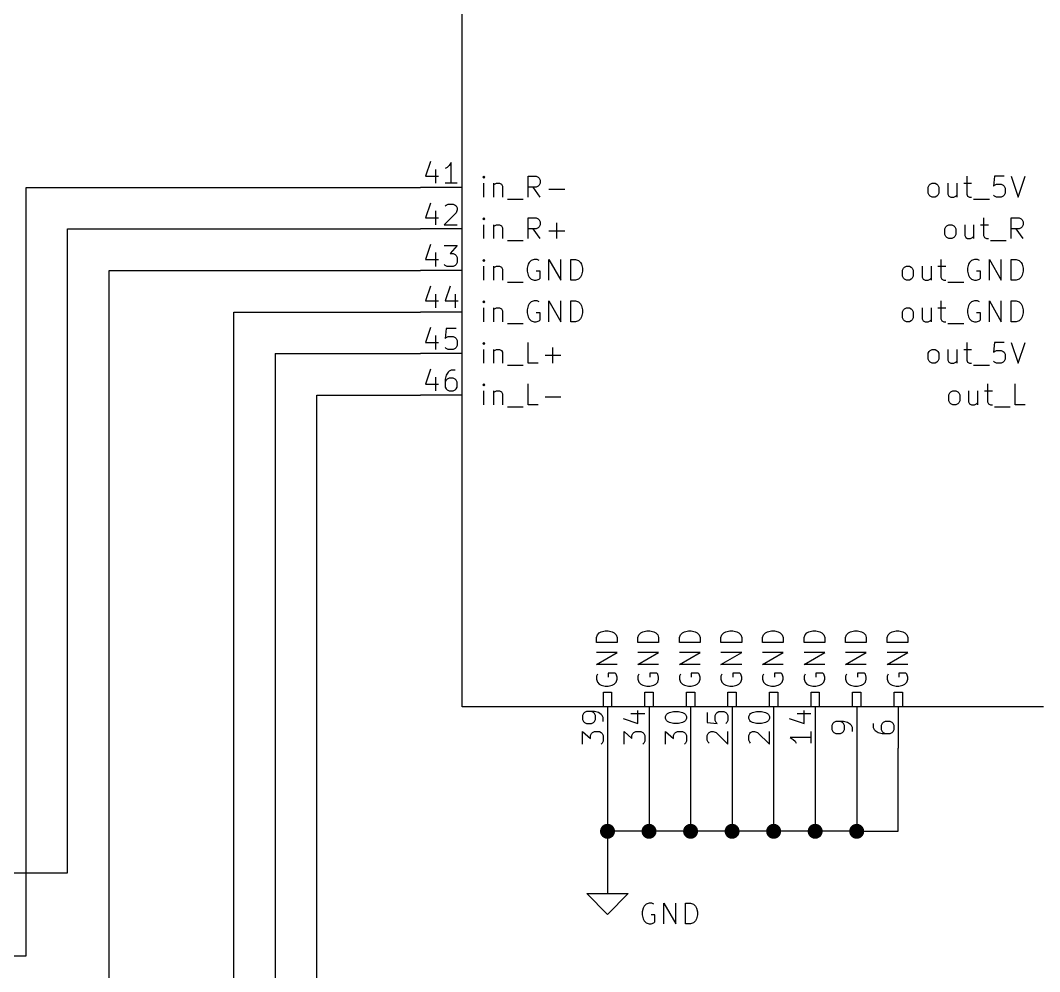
# Model space of a CAD drawing. Extents: x 0.4 to 11.3, y -7.9 to -0.4.
# Drawn here: x 5.486 to 7.94, y -6.388 to -4.098 of the extents above; entities that cross this region are included whole.
import ezdxf

# ---------------------------------------------------------------- set-up
doc = ezdxf.new("R2010")
doc.units = 0
doc.header["$MEASUREMENT"] = 0
for name, color, linetype in [('CYAN2', 4, 'CONTINUOUS'), ('GREEN3', 91, 'CONTINUOUS'), ('LYELLOW', 51, 'CONTINUOUS'), ('RED2', 1, 'CONTINUOUS'), ('RED3', 11, 'CONTINUOUS')]:
    doc.layers.add(name, color=color, linetype=linetype)

msp = doc.modelspace()

# ---------------------------------------------------------------- linework, layer by layer
at = {"layer": 'CYAN2', "linetype": 'CONTINUOUS'}
for p, q in [((6.6019, -4.4731), (6.5995, -4.4755)), ((6.5995, -4.4755), (6.6019, -4.4779)), ((6.6043, -4.4755), (6.6019, -4.4731)), ((6.6019, -4.4731), (6.6019, -4.4779)), ((6.6019, -4.4779), (6.6043, -4.4755)), ((6.6019, -4.5231), (6.6019, -4.4898)), ((6.6257, -4.4898), (6.6257, -4.5231)), ((6.6281, -4.4922), (6.6329, -4.4898)), ((6.6329, -4.4898), (6.64, -4.4898)), ((6.64, -4.4898), (6.6448, -4.4922)), ((6.709, -4.5231), (6.709, -4.4731)), ((6.709, -4.4731), (6.7281, -4.4731)), ((6.7281, -4.4731), (6.7329, -4.4755)), ((6.7329, -4.4755), (6.7352, -4.4779)), ((6.7352, -4.4779), (6.7376, -4.4827)), ((6.7376, -4.4898), (6.7352, -4.4946)), ((6.7376, -4.4827), (6.7376, -4.4898)), ((7.6767, -4.4922), (7.6814, -4.4898)), ((7.6814, -4.4898), (7.6886, -4.4898)), ((7.6886, -4.4898), (7.6933, -4.4922)), ((7.7195, -4.4898), (7.7195, -4.516)), ((7.741, -4.4898), (7.741, -4.5231)), ((7.7576, -4.4898), (7.7767, -4.4898)), ((7.7648, -4.4731), (7.7648, -4.516)), ((7.8314, -4.4731), (7.829, -4.4969)), ((7.8552, -4.4731), (7.8314, -4.4731)), ((7.8719, -4.4731), (7.8886, -4.5231)), ((7.8886, -4.5231), (7.9052, -4.4731)), ((6.6257, -4.4946), (6.6281, -4.4922)), ((6.6448, -4.4922), (6.6471, -4.4969)), ((6.6471, -4.4969), (6.6471, -4.5231)), ((6.7281, -4.4993), (6.709, -4.4993)), ((6.7376, -4.5231), (6.7209, -4.4993)), ((6.7329, -4.4969), (6.7281, -4.4993)), ((6.7352, -4.4946), (6.7329, -4.4969)), ((6.759, -4.5041), (6.7971, -4.5041)), ((7.6719, -4.4993), (7.6743, -4.4946)), ((7.6719, -4.5136), (7.6719, -4.4993)), ((7.6743, -4.5184), (7.6719, -4.5136)), ((7.6743, -4.4946), (7.6767, -4.4922)), ((7.6933, -4.4922), (7.6957, -4.4946)), ((7.6957, -4.4946), (7.6981, -4.4993)), ((7.6981, -4.5136), (7.6957, -4.5184)), ((7.6981, -4.4993), (7.6981, -4.5136)), ((7.829, -4.4969), (7.8314, -4.4946)), ((7.8314, -4.4946), (7.8362, -4.4922)), ((7.8362, -4.4922), (7.8481, -4.4922)), ((7.8481, -4.4922), (7.8529, -4.4946)), ((7.8529, -4.4946), (7.8552, -4.4969)), ((7.8552, -4.4969), (7.8576, -4.5017)), ((7.8576, -4.5136), (7.8552, -4.5184)), ((7.8576, -4.5017), (7.8576, -4.5136)), ((6.659, -4.5279), (6.6971, -4.5279)), ((7.6767, -4.5208), (7.6743, -4.5184)), ((7.6814, -4.5231), (7.6767, -4.5208)), ((7.6886, -4.5231), (7.6814, -4.5231)), ((7.6933, -4.5208), (7.6886, -4.5231)), ((7.6957, -4.5184), (7.6933, -4.5208)), ((7.7195, -4.516), (7.7219, -4.5208)), ((7.7219, -4.5208), (7.7267, -4.5231)), ((7.7267, -4.5231), (7.7338, -4.5231)), ((7.7338, -4.5231), (7.7386, -4.5208)), ((7.7386, -4.5208), (7.741, -4.5184)), ((7.7648, -4.516), (7.7671, -4.5208)), ((7.7671, -4.5208), (7.7719, -4.5231)), ((7.7719, -4.5231), (7.7767, -4.5231)), ((7.7814, -4.5279), (7.8195, -4.5279)), ((7.8314, -4.5208), (7.829, -4.5184)), ((7.8362, -4.5231), (7.8314, -4.5208)), ((7.8481, -4.5231), (7.8362, -4.5231)), ((7.8529, -4.5208), (7.8481, -4.5231)), ((7.8552, -4.5184), (7.8529, -4.5208)), ((6.6019, -4.5731), (6.5995, -4.5755)), ((6.5995, -4.5755), (6.6019, -4.5779)), ((6.6043, -4.5755), (6.6019, -4.5731)), ((6.6019, -4.5731), (6.6019, -4.5779)), ((6.6019, -4.5779), (6.6043, -4.5755)), ((6.709, -4.6231), (6.709, -4.5731)), ((6.709, -4.5731), (6.7281, -4.5731)), ((6.7281, -4.5731), (6.7329, -4.5755)), ((6.7329, -4.5755), (6.7352, -4.5779)), ((6.7352, -4.5779), (6.7376, -4.5827)), ((6.7376, -4.5827), (6.7376, -4.5898)), ((6.7781, -4.6231), (6.7781, -4.585)), ((7.8052, -4.5731), (7.8052, -4.616)), ((7.8719, -4.6231), (7.8719, -4.5731)), ((7.8719, -4.5731), (7.8909, -4.5731)), ((7.8909, -4.5731), (7.8957, -4.5755)), ((7.8957, -4.5755), (7.8981, -4.5779)), ((7.8981, -4.5779), (7.9005, -4.5827)), ((7.9005, -4.5827), (7.9005, -4.5898)), ((6.6019, -4.6231), (6.6019, -4.5898)), ((6.6257, -4.5898), (6.6257, -4.6231)), ((6.6257, -4.5946), (6.6281, -4.5922)), ((6.6281, -4.5922), (6.6329, -4.5898)), ((6.6329, -4.5898), (6.64, -4.5898)), ((6.64, -4.5898), (6.6448, -4.5922)), ((6.6448, -4.5922), (6.6471, -4.5969)), ((6.6471, -4.5969), (6.6471, -4.6231)), ((6.7281, -4.5993), (6.709, -4.5993)), ((6.7376, -4.6231), (6.7209, -4.5993)), ((6.7329, -4.5969), (6.7281, -4.5993)), ((6.7352, -4.5946), (6.7329, -4.5969)), ((6.7376, -4.5898), (6.7352, -4.5946)), ((6.759, -4.6041), (6.7971, -4.6041)), ((7.7124, -4.5993), (7.7148, -4.5946)), ((7.7124, -4.6136), (7.7124, -4.5993)), ((7.7148, -4.5946), (7.7171, -4.5922)), ((7.7171, -4.5922), (7.7219, -4.5898)), ((7.7219, -4.5898), (7.7291, -4.5898)), ((7.7291, -4.5898), (7.7338, -4.5922)), ((7.7338, -4.5922), (7.7362, -4.5946)), ((7.7362, -4.5946), (7.7386, -4.5993)), ((7.7386, -4.5993), (7.7386, -4.6136)), ((7.76, -4.5898), (7.76, -4.616)), ((7.7814, -4.5898), (7.7814, -4.6231)), ((7.7981, -4.5898), (7.8171, -4.5898)), ((7.8909, -4.5993), (7.8719, -4.5993)), ((7.9005, -4.6231), (7.8838, -4.5993)), ((7.8957, -4.5969), (7.8909, -4.5993)), ((7.8981, -4.5946), (7.8957, -4.5969)), ((7.9005, -4.5898), (7.8981, -4.5946)), ((6.659, -4.6279), (6.6971, -4.6279)), ((7.7148, -4.6184), (7.7124, -4.6136)), ((7.7171, -4.6208), (7.7148, -4.6184)), ((7.7219, -4.6231), (7.7171, -4.6208)), ((7.7291, -4.6231), (7.7219, -4.6231)), ((7.7338, -4.6208), (7.7291, -4.6231)), ((7.7362, -4.6184), (7.7338, -4.6208)), ((7.7386, -4.6136), (7.7362, -4.6184)), ((7.76, -4.616), (7.7624, -4.6208)), ((7.7624, -4.6208), (7.7671, -4.6231)), ((7.7671, -4.6231), (7.7743, -4.6231)), ((7.7743, -4.6231), (7.779, -4.6208)), ((7.779, -4.6208), (7.7814, -4.6184)), ((7.8052, -4.616), (7.8076, -4.6208)), ((7.8076, -4.6208), (7.8124, -4.6231)), ((7.8124, -4.6231), (7.8171, -4.6231)), ((7.8219, -4.6279), (7.86, -4.6279)), ((6.6019, -4.6731), (6.5995, -4.6755)), ((6.5995, -4.6755), (6.6019, -4.6779)), ((6.6043, -4.6755), (6.6019, -4.6731)), ((6.6019, -4.6731), (6.6019, -4.6779)), ((6.6019, -4.6779), (6.6043, -4.6755)), ((6.709, -4.685), (6.7067, -4.6946)), ((6.7114, -4.6803), (6.709, -4.685)), ((6.7162, -4.6755), (6.7114, -4.6803)), ((6.7233, -4.6731), (6.7162, -4.6755)), ((6.7305, -4.6731), (6.7233, -4.6731)), ((6.7352, -4.6755), (6.7305, -4.6731)), ((6.759, -4.7231), (6.759, -4.6731)), ((6.759, -4.6731), (6.7876, -4.7231)), ((6.7876, -4.7231), (6.7876, -4.6731)), ((6.8114, -4.7231), (6.8114, -4.6731)), ((6.8114, -4.6731), (6.8233, -4.6731)), ((6.8233, -4.6731), (6.8305, -4.6755)), ((6.8305, -4.6755), (6.8352, -4.6803)), ((6.8352, -4.6803), (6.8376, -4.685)), ((6.8376, -4.685), (6.84, -4.6946)), ((7.7029, -4.6731), (7.7029, -4.716)), ((7.7695, -4.685), (7.7671, -4.6946)), ((7.7719, -4.6803), (7.7695, -4.685)), ((7.7767, -4.6755), (7.7719, -4.6803)), ((7.7838, -4.6731), (7.7767, -4.6755)), ((7.7909, -4.6731), (7.7838, -4.6731)), ((7.7957, -4.6755), (7.7909, -4.6731)), ((7.8195, -4.7231), (7.8195, -4.6731)), ((7.8195, -4.6731), (7.8481, -4.7231)), ((7.8481, -4.7231), (7.8481, -4.6731)), ((7.8719, -4.7231), (7.8719, -4.6731)), ((7.8719, -4.6731), (7.8838, -4.6731)), ((7.8838, -4.6731), (7.8909, -4.6755)), ((7.8909, -4.6755), (7.8957, -4.6803)), ((7.8957, -4.6803), (7.8981, -4.685)), ((7.8981, -4.685), (7.9005, -4.6946)), ((6.6019, -4.7231), (6.6019, -4.6898)), ((6.6257, -4.6898), (6.6257, -4.7231)), ((6.6257, -4.6946), (6.6281, -4.6922)), ((6.6281, -4.6922), (6.6329, -4.6898)), ((6.6329, -4.6898), (6.64, -4.6898)), ((6.64, -4.6898), (6.6448, -4.6922)), ((6.6448, -4.6922), (6.6471, -4.6969)), ((6.6471, -4.6969), (6.6471, -4.7231)), ((6.7067, -4.6946), (6.7067, -4.7017)), ((6.7067, -4.7017), (6.709, -4.7112)), ((6.709, -4.7112), (6.7114, -4.716)), ((6.7376, -4.7017), (6.7281, -4.7017)), ((6.7376, -4.7184), (6.7376, -4.7017)), ((6.8376, -4.7112), (6.8352, -4.716)), ((6.84, -4.7017), (6.8376, -4.7112)), ((6.84, -4.6946), (6.84, -4.7017)), ((7.61, -4.6993), (7.6124, -4.6946)), ((7.61, -4.7136), (7.61, -4.6993)), ((7.6124, -4.6946), (7.6148, -4.6922)), ((7.6148, -4.6922), (7.6195, -4.6898)), ((7.6195, -4.6898), (7.6267, -4.6898)), ((7.6267, -4.6898), (7.6314, -4.6922)), ((7.6314, -4.6922), (7.6338, -4.6946)), ((7.6338, -4.6946), (7.6362, -4.6993)), ((7.6362, -4.6993), (7.6362, -4.7136)), ((7.6576, -4.6898), (7.6576, -4.716)), ((7.679, -4.6898), (7.679, -4.7231)), ((7.6957, -4.6898), (7.7148, -4.6898)), ((7.7671, -4.6946), (7.7671, -4.7017)), ((7.7671, -4.7017), (7.7695, -4.7112)), ((7.7695, -4.7112), (7.7719, -4.716)), ((7.7981, -4.7017), (7.7886, -4.7017)), ((7.7981, -4.7184), (7.7981, -4.7017)), ((7.8981, -4.7112), (7.8957, -4.716)), ((7.9005, -4.7017), (7.8981, -4.7112)), ((7.9005, -4.6946), (7.9005, -4.7017)), ((6.659, -4.7279), (6.6971, -4.7279)), ((6.7114, -4.716), (6.7162, -4.7208)), ((6.7162, -4.7208), (6.7233, -4.7231)), ((6.7233, -4.7231), (6.7281, -4.7231)), ((6.7281, -4.7231), (6.7352, -4.7208)), ((6.7352, -4.7208), (6.7376, -4.7184)), ((6.8233, -4.7231), (6.8114, -4.7231)), ((6.8305, -4.7208), (6.8233, -4.7231)), ((6.8352, -4.716), (6.8305, -4.7208)), ((7.6124, -4.7184), (7.61, -4.7136)), ((7.6148, -4.7208), (7.6124, -4.7184)), ((7.6195, -4.7231), (7.6148, -4.7208)), ((7.6267, -4.7231), (7.6195, -4.7231)), ((7.6314, -4.7208), (7.6267, -4.7231)), ((7.6338, -4.7184), (7.6314, -4.7208)), ((7.6362, -4.7136), (7.6338, -4.7184)), ((7.6576, -4.716), (7.66, -4.7208)), ((7.66, -4.7208), (7.6648, -4.7231)), ((7.6648, -4.7231), (7.6719, -4.7231)), ((7.6719, -4.7231), (7.6767, -4.7208)), ((7.6767, -4.7208), (7.679, -4.7184)), ((7.7029, -4.716), (7.7052, -4.7208)), ((7.7052, -4.7208), (7.71, -4.7231)), ((7.71, -4.7231), (7.7148, -4.7231)), ((7.7195, -4.7279), (7.7576, -4.7279)), ((7.7719, -4.716), (7.7767, -4.7208)), ((7.7767, -4.7208), (7.7838, -4.7231)), ((7.7838, -4.7231), (7.7886, -4.7231)), ((7.7886, -4.7231), (7.7957, -4.7208)), ((7.7957, -4.7208), (7.7981, -4.7184)), ((7.8838, -4.7231), (7.8719, -4.7231)), ((7.8909, -4.7208), (7.8838, -4.7231)), ((7.8957, -4.716), (7.8909, -4.7208)), ((6.6019, -4.7731), (6.5995, -4.7755)), ((6.5995, -4.7755), (6.6019, -4.7779)), ((6.6043, -4.7755), (6.6019, -4.7731)), ((6.6019, -4.7731), (6.6019, -4.7779)), ((6.6019, -4.7779), (6.6043, -4.7755)), ((6.709, -4.785), (6.7067, -4.7946)), ((6.7114, -4.7803), (6.709, -4.785)), ((6.7162, -4.7755), (6.7114, -4.7803)), ((6.7233, -4.7731), (6.7162, -4.7755)), ((6.7305, -4.7731), (6.7233, -4.7731)), ((6.7352, -4.7755), (6.7305, -4.7731)), ((6.759, -4.8231), (6.759, -4.7731)), ((6.759, -4.7731), (6.7876, -4.8231)), ((6.7876, -4.8231), (6.7876, -4.7731)), ((6.8114, -4.8231), (6.8114, -4.7731)), ((6.8114, -4.7731), (6.8233, -4.7731)), ((6.8233, -4.7731), (6.8305, -4.7755)), ((6.8305, -4.7755), (6.8352, -4.7803)), ((6.8352, -4.7803), (6.8376, -4.785)), ((6.8376, -4.785), (6.84, -4.7946)), ((7.7029, -4.7731), (7.7029, -4.816)), ((7.7695, -4.785), (7.7671, -4.7946)), ((7.7719, -4.7803), (7.7695, -4.785)), ((7.7767, -4.7755), (7.7719, -4.7803)), ((7.7838, -4.7731), (7.7767, -4.7755)), ((7.7909, -4.7731), (7.7838, -4.7731)), ((7.7957, -4.7755), (7.7909, -4.7731)), ((7.8195, -4.8231), (7.8195, -4.7731)), ((7.8195, -4.7731), (7.8481, -4.8231)), ((7.8481, -4.8231), (7.8481, -4.7731)), ((7.8719, -4.8231), (7.8719, -4.7731)), ((7.8719, -4.7731), (7.8838, -4.7731)), ((7.8838, -4.7731), (7.8909, -4.7755)), ((7.8909, -4.7755), (7.8957, -4.7803)), ((7.8957, -4.7803), (7.8981, -4.785)), ((7.8981, -4.785), (7.9005, -4.7946)), ((6.6019, -4.8231), (6.6019, -4.7898)), ((6.6257, -4.7898), (6.6257, -4.8231)), ((6.6257, -4.7946), (6.6281, -4.7922)), ((6.6281, -4.7922), (6.6329, -4.7898)), ((6.6329, -4.7898), (6.64, -4.7898)), ((6.64, -4.7898), (6.6448, -4.7922)), ((6.6448, -4.7922), (6.6471, -4.7969)), ((6.6471, -4.7969), (6.6471, -4.8231)), ((6.7067, -4.7946), (6.7067, -4.8017)), ((6.7067, -4.8017), (6.709, -4.8112)), ((6.7376, -4.8017), (6.7281, -4.8017)), ((6.7376, -4.8184), (6.7376, -4.8017)), ((6.84, -4.8017), (6.8376, -4.8112)), ((6.84, -4.7946), (6.84, -4.8017)), ((7.61, -4.7993), (7.6124, -4.7946)), ((7.61, -4.8136), (7.61, -4.7993)), ((7.6124, -4.7946), (7.6148, -4.7922)), ((7.6148, -4.7922), (7.6195, -4.7898)), ((7.6195, -4.7898), (7.6267, -4.7898)), ((7.6267, -4.7898), (7.6314, -4.7922)), ((7.6314, -4.7922), (7.6338, -4.7946)), ((7.6338, -4.7946), (7.6362, -4.7993)), ((7.6362, -4.7993), (7.6362, -4.8136)), ((7.6576, -4.7898), (7.6576, -4.816)), ((7.679, -4.7898), (7.679, -4.8231)), ((7.6957, -4.7898), (7.7148, -4.7898)), ((7.7671, -4.7946), (7.7671, -4.8017)), ((7.7671, -4.8017), (7.7695, -4.8112)), ((7.7981, -4.8017), (7.7886, -4.8017)), ((7.7981, -4.8184), (7.7981, -4.8017)), ((7.9005, -4.8017), (7.8981, -4.8112)), ((7.9005, -4.7946), (7.9005, -4.8017)), ((6.659, -4.8279), (6.6971, -4.8279)), ((6.709, -4.8112), (6.7114, -4.816)), ((6.7114, -4.816), (6.7162, -4.8208)), ((6.7162, -4.8208), (6.7233, -4.8231)), ((6.7233, -4.8231), (6.7281, -4.8231)), ((6.7281, -4.8231), (6.7352, -4.8208)), ((6.7352, -4.8208), (6.7376, -4.8184)), ((6.8233, -4.8231), (6.8114, -4.8231)), ((6.8305, -4.8208), (6.8233, -4.8231)), ((6.8352, -4.816), (6.8305, -4.8208)), ((6.8376, -4.8112), (6.8352, -4.816)), ((7.6124, -4.8184), (7.61, -4.8136)), ((7.6148, -4.8208), (7.6124, -4.8184)), ((7.6195, -4.8231), (7.6148, -4.8208)), ((7.6267, -4.8231), (7.6195, -4.8231)), ((7.6314, -4.8208), (7.6267, -4.8231)), ((7.6338, -4.8184), (7.6314, -4.8208)), ((7.6362, -4.8136), (7.6338, -4.8184)), ((7.6576, -4.816), (7.66, -4.8208)), ((7.66, -4.8208), (7.6648, -4.8231)), ((7.6648, -4.8231), (7.6719, -4.8231)), ((7.6719, -4.8231), (7.6767, -4.8208)), ((7.6767, -4.8208), (7.679, -4.8184)), ((7.7029, -4.816), (7.7052, -4.8208)), ((7.7052, -4.8208), (7.71, -4.8231)), ((7.71, -4.8231), (7.7148, -4.8231)), ((7.7195, -4.8279), (7.7576, -4.8279)), ((7.7695, -4.8112), (7.7719, -4.816)), ((7.7719, -4.816), (7.7767, -4.8208)), ((7.7767, -4.8208), (7.7838, -4.8231)), ((7.7838, -4.8231), (7.7886, -4.8231)), ((7.7886, -4.8231), (7.7957, -4.8208)), ((7.7957, -4.8208), (7.7981, -4.8184)), ((7.8838, -4.8231), (7.8719, -4.8231)), ((7.8909, -4.8208), (7.8838, -4.8231)), ((7.8957, -4.816), (7.8909, -4.8208)), ((7.8981, -4.8112), (7.8957, -4.816)), ((6.6019, -4.8731), (6.5995, -4.8755)), ((6.5995, -4.8755), (6.6019, -4.8779)), ((6.6043, -4.8755), (6.6019, -4.8731)), ((6.6019, -4.8731), (6.6019, -4.8779)), ((6.6019, -4.8779), (6.6043, -4.8755)), ((6.709, -4.9231), (6.709, -4.8731)), ((7.7648, -4.8731), (7.7648, -4.916)), ((7.8314, -4.8731), (7.829, -4.8969)), ((7.8552, -4.8731), (7.8314, -4.8731)), ((7.8719, -4.8731), (7.8886, -4.9231)), ((7.8886, -4.9231), (7.9052, -4.8731)), ((6.6019, -4.9231), (6.6019, -4.8898)), ((6.6257, -4.8898), (6.6257, -4.9231)), ((6.6257, -4.8946), (6.6281, -4.8922)), ((6.6281, -4.8922), (6.6329, -4.8898)), ((6.6329, -4.8898), (6.64, -4.8898)), ((6.64, -4.8898), (6.6448, -4.8922)), ((6.6448, -4.8922), (6.6471, -4.8969)), ((6.6471, -4.8969), (6.6471, -4.9231)), ((6.7495, -4.9041), (6.7876, -4.9041)), ((6.7686, -4.9231), (6.7686, -4.885)), ((7.6719, -4.8993), (7.6743, -4.8946)), ((7.6719, -4.9136), (7.6719, -4.8993)), ((7.6743, -4.8946), (7.6767, -4.8922)), ((7.6767, -4.8922), (7.6814, -4.8898)), ((7.6814, -4.8898), (7.6886, -4.8898)), ((7.6886, -4.8898), (7.6933, -4.8922)), ((7.6933, -4.8922), (7.6957, -4.8946)), ((7.6957, -4.8946), (7.6981, -4.8993)), ((7.6981, -4.8993), (7.6981, -4.9136)), ((7.7195, -4.8898), (7.7195, -4.916)), ((7.741, -4.8898), (7.741, -4.9231)), ((7.7576, -4.8898), (7.7767, -4.8898)), ((7.829, -4.8969), (7.8314, -4.8946)), ((7.8314, -4.8946), (7.8362, -4.8922)), ((7.8362, -4.8922), (7.8481, -4.8922)), ((7.8481, -4.8922), (7.8529, -4.8946)), ((7.8529, -4.8946), (7.8552, -4.8969)), ((7.8552, -4.8969), (7.8576, -4.9017)), ((7.8576, -4.9017), (7.8576, -4.9136)), ((6.659, -4.9279), (6.6971, -4.9279)), ((6.7329, -4.9231), (6.709, -4.9231)), ((7.6743, -4.9184), (7.6719, -4.9136)), ((7.6767, -4.9208), (7.6743, -4.9184)), ((7.6814, -4.9231), (7.6767, -4.9208)), ((7.6886, -4.9231), (7.6814, -4.9231)), ((7.6933, -4.9208), (7.6886, -4.9231)), ((7.6957, -4.9184), (7.6933, -4.9208)), ((7.6981, -4.9136), (7.6957, -4.9184)), ((7.7195, -4.916), (7.7219, -4.9208)), ((7.7219, -4.9208), (7.7267, -4.9231)), ((7.7267, -4.9231), (7.7338, -4.9231)), ((7.7338, -4.9231), (7.7386, -4.9208)), ((7.7386, -4.9208), (7.741, -4.9184)), ((7.7648, -4.916), (7.7671, -4.9208)), ((7.7671, -4.9208), (7.7719, -4.9231)), ((7.7719, -4.9231), (7.7767, -4.9231)), ((7.7814, -4.9279), (7.8195, -4.9279)), ((7.8314, -4.9208), (7.829, -4.9184)), ((7.8362, -4.9231), (7.8314, -4.9208)), ((7.8481, -4.9231), (7.8362, -4.9231)), ((7.8529, -4.9208), (7.8481, -4.9231)), ((7.8552, -4.9184), (7.8529, -4.9208)), ((7.8576, -4.9136), (7.8552, -4.9184)), ((6.6019, -4.9731), (6.5995, -4.9755)), ((6.5995, -4.9755), (6.6019, -4.9779)), ((6.6043, -4.9755), (6.6019, -4.9731)), ((6.6019, -4.9731), (6.6019, -4.9779)), ((6.6019, -4.9779), (6.6043, -4.9755)), ((6.709, -5.0231), (6.709, -4.9731)), ((7.8148, -4.9731), (7.8148, -5.016)), ((7.8814, -5.0231), (7.8814, -4.9731)), ((6.6019, -5.0231), (6.6019, -4.9898)), ((6.6257, -4.9898), (6.6257, -5.0231)), ((6.6257, -4.9946), (6.6281, -4.9922)), ((6.6281, -4.9922), (6.6329, -4.9898)), ((6.6329, -4.9898), (6.64, -4.9898)), ((6.64, -4.9898), (6.6448, -4.9922)), ((6.6448, -4.9922), (6.6471, -4.9969)), ((6.6471, -4.9969), (6.6471, -5.0231)), ((6.7495, -5.0041), (6.7876, -5.0041)), ((7.7219, -4.9993), (7.7243, -4.9946)), ((7.7219, -5.0136), (7.7219, -4.9993)), ((7.7243, -4.9946), (7.7267, -4.9922)), ((7.7267, -4.9922), (7.7314, -4.9898)), ((7.7314, -4.9898), (7.7386, -4.9898)), ((7.7386, -4.9898), (7.7433, -4.9922)), ((7.7433, -4.9922), (7.7457, -4.9946)), ((7.7457, -4.9946), (7.7481, -4.9993)), ((7.7481, -4.9993), (7.7481, -5.0136)), ((7.7695, -4.9898), (7.7695, -5.016)), ((7.791, -4.9898), (7.791, -5.0231)), ((7.8076, -4.9898), (7.8267, -4.9898)), ((6.659, -5.0279), (6.6971, -5.0279)), ((6.7329, -5.0231), (6.709, -5.0231)), ((7.7243, -5.0184), (7.7219, -5.0136)), ((7.7267, -5.0208), (7.7243, -5.0184)), ((7.7314, -5.0231), (7.7267, -5.0208)), ((7.7386, -5.0231), (7.7314, -5.0231)), ((7.7433, -5.0208), (7.7386, -5.0231)), ((7.7457, -5.0184), (7.7433, -5.0208)), ((7.7481, -5.0136), (7.7457, -5.0184)), ((7.7695, -5.016), (7.7719, -5.0208)), ((7.7719, -5.0208), (7.7767, -5.0231)), ((7.7767, -5.0231), (7.7838, -5.0231)), ((7.7838, -5.0231), (7.7886, -5.0208)), ((7.7886, -5.0208), (7.791, -5.0184)), ((7.8148, -5.016), (7.8171, -5.0208)), ((7.8171, -5.0208), (7.8219, -5.0231)), ((7.8219, -5.0231), (7.8267, -5.0231)), ((7.8314, -5.0279), (7.8695, -5.0279)), ((7.9052, -5.0231), (7.8814, -5.0231)), ((6.8803, -5.5719), (6.885, -5.5695)), ((6.885, -5.5695), (6.8946, -5.5671)), ((6.8946, -5.5671), (6.9017, -5.5671)), ((6.9017, -5.5671), (6.9112, -5.5695)), ((6.9112, -5.5695), (6.916, -5.5719)), ((6.9803, -5.5719), (6.985, -5.5695)), ((6.985, -5.5695), (6.9946, -5.5671)), ((6.9946, -5.5671), (7.0017, -5.5671)), ((7.0017, -5.5671), (7.0112, -5.5695)), ((7.0112, -5.5695), (7.016, -5.5719)), ((7.0803, -5.5719), (7.085, -5.5695)), ((7.085, -5.5695), (7.0946, -5.5671)), ((7.0946, -5.5671), (7.1017, -5.5671)), ((7.1017, -5.5671), (7.1112, -5.5695)), ((7.1112, -5.5695), (7.116, -5.5719)), ((7.1803, -5.5719), (7.185, -5.5695)), ((7.185, -5.5695), (7.1946, -5.5671)), ((7.1946, -5.5671), (7.2017, -5.5671)), ((7.2017, -5.5671), (7.2112, -5.5695)), ((7.2112, -5.5695), (7.216, -5.5719)), ((7.2803, -5.5719), (7.285, -5.5695)), ((7.285, -5.5695), (7.2946, -5.5671)), ((7.2946, -5.5671), (7.3017, -5.5671)), ((7.3017, -5.5671), (7.3112, -5.5695)), ((7.3112, -5.5695), (7.316, -5.5719)), ((7.3803, -5.5719), (7.385, -5.5695)), ((7.385, -5.5695), (7.3946, -5.5671)), ((7.3946, -5.5671), (7.4017, -5.5671)), ((7.4017, -5.5671), (7.4112, -5.5695)), ((7.4112, -5.5695), (7.416, -5.5719)), ((7.4803, -5.5719), (7.485, -5.5695)), ((7.485, -5.5695), (7.4946, -5.5671)), ((7.4946, -5.5671), (7.5017, -5.5671)), ((7.5017, -5.5671), (7.5112, -5.5695)), ((7.5112, -5.5695), (7.516, -5.5719)), ((7.5803, -5.5719), (7.585, -5.5695)), ((7.585, -5.5695), (7.5946, -5.5671)), ((7.5946, -5.5671), (7.6017, -5.5671)), ((7.6017, -5.5671), (7.6112, -5.5695)), ((7.6112, -5.5695), (7.616, -5.5719)), ((6.8731, -5.5838), (6.8755, -5.5767)), ((6.8731, -5.5957), (6.8731, -5.5838)), ((6.8755, -5.5767), (6.8803, -5.5719)), ((6.916, -5.5719), (6.9208, -5.5767)), ((6.9208, -5.5767), (6.9231, -5.5838)), ((6.9231, -5.5838), (6.9231, -5.5957)), ((6.9731, -5.5838), (6.9755, -5.5767)), ((6.9731, -5.5957), (6.9731, -5.5838)), ((6.9755, -5.5767), (6.9803, -5.5719)), ((7.016, -5.5719), (7.0208, -5.5767)), ((7.0208, -5.5767), (7.0231, -5.5838)), ((7.0231, -5.5838), (7.0231, -5.5957)), ((7.0731, -5.5838), (7.0755, -5.5767)), ((7.0731, -5.5957), (7.0731, -5.5838)), ((7.0755, -5.5767), (7.0803, -5.5719)), ((7.116, -5.5719), (7.1208, -5.5767)), ((7.1208, -5.5767), (7.1231, -5.5838)), ((7.1231, -5.5838), (7.1231, -5.5957)), ((7.1731, -5.5838), (7.1755, -5.5767)), ((7.1731, -5.5957), (7.1731, -5.5838)), ((7.1755, -5.5767), (7.1803, -5.5719)), ((7.216, -5.5719), (7.2208, -5.5767)), ((7.2208, -5.5767), (7.2231, -5.5838)), ((7.2231, -5.5838), (7.2231, -5.5957)), ((7.2731, -5.5838), (7.2755, -5.5767)), ((7.2731, -5.5957), (7.2731, -5.5838)), ((7.2755, -5.5767), (7.2803, -5.5719)), ((7.316, -5.5719), (7.3208, -5.5767)), ((7.3208, -5.5767), (7.3231, -5.5838)), ((7.3231, -5.5838), (7.3231, -5.5957)), ((7.3731, -5.5838), (7.3755, -5.5767)), ((7.3731, -5.5957), (7.3731, -5.5838)), ((7.3755, -5.5767), (7.3803, -5.5719)), ((7.416, -5.5719), (7.4208, -5.5767)), ((7.4208, -5.5767), (7.4231, -5.5838)), ((7.4231, -5.5838), (7.4231, -5.5957)), ((7.4731, -5.5838), (7.4755, -5.5767)), ((7.4731, -5.5957), (7.4731, -5.5838)), ((7.4755, -5.5767), (7.4803, -5.5719)), ((7.516, -5.5719), (7.5208, -5.5767)), ((7.5208, -5.5767), (7.5231, -5.5838)), ((7.5231, -5.5838), (7.5231, -5.5957)), ((7.5731, -5.5838), (7.5755, -5.5767)), ((7.5731, -5.5957), (7.5731, -5.5838)), ((7.5755, -5.5767), (7.5803, -5.5719)), ((7.616, -5.5719), (7.6208, -5.5767)), ((7.6208, -5.5767), (7.6231, -5.5838)), ((7.6231, -5.5838), (7.6231, -5.5957)), ((6.9231, -5.5957), (6.8731, -5.5957)), ((6.8731, -5.6481), (6.9231, -5.6195)), ((6.9231, -5.6195), (6.8731, -5.6195)), ((7.0231, -5.5957), (6.9731, -5.5957)), ((6.9731, -5.6481), (7.0231, -5.6195)), ((7.0231, -5.6195), (6.9731, -5.6195)), ((7.1231, -5.5957), (7.0731, -5.5957)), ((7.0731, -5.6481), (7.1231, -5.6195)), ((7.1231, -5.6195), (7.0731, -5.6195)), ((7.2231, -5.5957), (7.1731, -5.5957)), ((7.1731, -5.6481), (7.2231, -5.6195)), ((7.2231, -5.6195), (7.1731, -5.6195)), ((7.3231, -5.5957), (7.2731, -5.5957)), ((7.2731, -5.6481), (7.3231, -5.6195)), ((7.3231, -5.6195), (7.2731, -5.6195)), ((7.4231, -5.5957), (7.3731, -5.5957)), ((7.3731, -5.6481), (7.4231, -5.6195)), ((7.4231, -5.6195), (7.3731, -5.6195)), ((7.5231, -5.5957), (7.4731, -5.5957)), ((7.4731, -5.6481), (7.5231, -5.6195)), ((7.5231, -5.6195), (7.4731, -5.6195)), ((7.6231, -5.5957), (7.5731, -5.5957)), ((7.5731, -5.6481), (7.6231, -5.6195)), ((7.6231, -5.6195), (7.5731, -5.6195)), ((6.9231, -5.6481), (6.8731, -5.6481)), ((7.0231, -5.6481), (6.9731, -5.6481)), ((7.1231, -5.6481), (7.0731, -5.6481)), ((7.2231, -5.6481), (7.1731, -5.6481)), ((7.3231, -5.6481), (7.2731, -5.6481)), ((7.4231, -5.6481), (7.3731, -5.6481)), ((7.5231, -5.6481), (7.4731, -5.6481)), ((7.6231, -5.6481), (7.5731, -5.6481)), ((6.8755, -5.6719), (6.8731, -5.6767)), ((6.8731, -5.6767), (6.8731, -5.6838)), ((6.8731, -5.6838), (6.8755, -5.6909)), ((6.8755, -5.6909), (6.8803, -5.6957)), ((6.9184, -5.6695), (6.9017, -5.6695)), ((6.9017, -5.6695), (6.9017, -5.679)), ((6.916, -5.6957), (6.9208, -5.6909)), ((6.9208, -5.6719), (6.9184, -5.6695)), ((6.9231, -5.679), (6.9208, -5.6719)), ((6.9208, -5.6909), (6.9231, -5.6838)), ((6.9231, -5.6838), (6.9231, -5.679)), ((6.9755, -5.6719), (6.9731, -5.6767)), ((6.9731, -5.6767), (6.9731, -5.6838)), ((6.9731, -5.6838), (6.9755, -5.6909)), ((6.9755, -5.6909), (6.9803, -5.6957)), ((7.0184, -5.6695), (7.0017, -5.6695)), ((7.0017, -5.6695), (7.0017, -5.679)), ((7.016, -5.6957), (7.0208, -5.6909)), ((7.0208, -5.6719), (7.0184, -5.6695)), ((7.0231, -5.679), (7.0208, -5.6719)), ((7.0208, -5.6909), (7.0231, -5.6838)), ((7.0231, -5.6838), (7.0231, -5.679)), ((7.0755, -5.6719), (7.0731, -5.6767)), ((7.0731, -5.6767), (7.0731, -5.6838)), ((7.0731, -5.6838), (7.0755, -5.6909)), ((7.0755, -5.6909), (7.0803, -5.6957)), ((7.1184, -5.6695), (7.1017, -5.6695)), ((7.1017, -5.6695), (7.1017, -5.679)), ((7.116, -5.6957), (7.1208, -5.6909)), ((7.1208, -5.6719), (7.1184, -5.6695)), ((7.1231, -5.679), (7.1208, -5.6719)), ((7.1208, -5.6909), (7.1231, -5.6838)), ((7.1231, -5.6838), (7.1231, -5.679)), ((7.1755, -5.6719), (7.1731, -5.6767)), ((7.1731, -5.6767), (7.1731, -5.6838)), ((7.1731, -5.6838), (7.1755, -5.6909)), ((7.1755, -5.6909), (7.1803, -5.6957)), ((7.2184, -5.6695), (7.2017, -5.6695)), ((7.2017, -5.6695), (7.2017, -5.679)), ((7.216, -5.6957), (7.2208, -5.6909)), ((7.2208, -5.6719), (7.2184, -5.6695)), ((7.2231, -5.679), (7.2208, -5.6719)), ((7.2208, -5.6909), (7.2231, -5.6838)), ((7.2231, -5.6838), (7.2231, -5.679)), ((7.2755, -5.6719), (7.2731, -5.6767)), ((7.2731, -5.6767), (7.2731, -5.6838)), ((7.2731, -5.6838), (7.2755, -5.6909)), ((7.2755, -5.6909), (7.2803, -5.6957)), ((7.3184, -5.6695), (7.3017, -5.6695)), ((7.3017, -5.6695), (7.3017, -5.679)), ((7.316, -5.6957), (7.3208, -5.6909)), ((7.3208, -5.6719), (7.3184, -5.6695)), ((7.3231, -5.679), (7.3208, -5.6719)), ((7.3208, -5.6909), (7.3231, -5.6838)), ((7.3231, -5.6838), (7.3231, -5.679)), ((7.3755, -5.6719), (7.3731, -5.6767)), ((7.3731, -5.6767), (7.3731, -5.6838)), ((7.3731, -5.6838), (7.3755, -5.6909)), ((7.3755, -5.6909), (7.3803, -5.6957)), ((7.4184, -5.6695), (7.4017, -5.6695)), ((7.4017, -5.6695), (7.4017, -5.679)), ((7.416, -5.6957), (7.4208, -5.6909)), ((7.4208, -5.6719), (7.4184, -5.6695)), ((7.4231, -5.679), (7.4208, -5.6719)), ((7.4208, -5.6909), (7.4231, -5.6838)), ((7.4231, -5.6838), (7.4231, -5.679)), ((7.4755, -5.6719), (7.4731, -5.6767)), ((7.4731, -5.6767), (7.4731, -5.6838)), ((7.4731, -5.6838), (7.4755, -5.6909)), ((7.4755, -5.6909), (7.4803, -5.6957)), ((7.5184, -5.6695), (7.5017, -5.6695)), ((7.5017, -5.6695), (7.5017, -5.679)), ((7.516, -5.6957), (7.5208, -5.6909)), ((7.5208, -5.6719), (7.5184, -5.6695)), ((7.5231, -5.679), (7.5208, -5.6719)), ((7.5208, -5.6909), (7.5231, -5.6838)), ((7.5231, -5.6838), (7.5231, -5.679)), ((7.5755, -5.6719), (7.5731, -5.6767)), ((7.5731, -5.6767), (7.5731, -5.6838)), ((7.5731, -5.6838), (7.5755, -5.6909)), ((7.5755, -5.6909), (7.5803, -5.6957)), ((7.6184, -5.6695), (7.6017, -5.6695)), ((7.6017, -5.6695), (7.6017, -5.679)), ((7.616, -5.6957), (7.6208, -5.6909)), ((7.6208, -5.6719), (7.6184, -5.6695)), ((7.6231, -5.679), (7.6208, -5.6719)), ((7.6208, -5.6909), (7.6231, -5.6838)), ((7.6231, -5.6838), (7.6231, -5.679)), ((6.8803, -5.6957), (6.885, -5.6981)), ((6.885, -5.6981), (6.8946, -5.7005)), ((6.8946, -5.7005), (6.9017, -5.7005)), ((6.9017, -5.7005), (6.9112, -5.6981)), ((6.9112, -5.6981), (6.916, -5.6957)), ((6.9803, -5.6957), (6.985, -5.6981)), ((6.985, -5.6981), (6.9946, -5.7005)), ((6.9946, -5.7005), (7.0017, -5.7005)), ((7.0017, -5.7005), (7.0112, -5.6981)), ((7.0112, -5.6981), (7.016, -5.6957)), ((7.0803, -5.6957), (7.085, -5.6981)), ((7.085, -5.6981), (7.0946, -5.7005)), ((7.0946, -5.7005), (7.1017, -5.7005)), ((7.1017, -5.7005), (7.1112, -5.6981)), ((7.1112, -5.6981), (7.116, -5.6957)), ((7.1803, -5.6957), (7.185, -5.6981)), ((7.185, -5.6981), (7.1946, -5.7005)), ((7.1946, -5.7005), (7.2017, -5.7005)), ((7.2017, -5.7005), (7.2112, -5.6981)), ((7.2112, -5.6981), (7.216, -5.6957)), ((7.2803, -5.6957), (7.285, -5.6981)), ((7.285, -5.6981), (7.2946, -5.7005)), ((7.2946, -5.7005), (7.3017, -5.7005)), ((7.3017, -5.7005), (7.3112, -5.6981)), ((7.3112, -5.6981), (7.316, -5.6957)), ((7.3803, -5.6957), (7.385, -5.6981)), ((7.385, -5.6981), (7.3946, -5.7005)), ((7.3946, -5.7005), (7.4017, -5.7005)), ((7.4017, -5.7005), (7.4112, -5.6981)), ((7.4112, -5.6981), (7.416, -5.6957)), ((7.4803, -5.6957), (7.485, -5.6981)), ((7.485, -5.6981), (7.4946, -5.7005)), ((7.4946, -5.7005), (7.5017, -5.7005)), ((7.5017, -5.7005), (7.5112, -5.6981)), ((7.5112, -5.6981), (7.516, -5.6957)), ((7.5803, -5.6957), (7.585, -5.6981)), ((7.585, -5.6981), (7.5946, -5.7005)), ((7.5946, -5.7005), (7.6017, -5.7005)), ((7.6017, -5.7005), (7.6112, -5.6981)), ((7.6112, -5.6981), (7.616, -5.6957)), ((6.9881, -6.2299), (6.9857, -6.2347)), ((6.9929, -6.2252), (6.9881, -6.2299)), ((7, -6.2228), (6.9929, -6.2252)), ((7.0071, -6.2228), (7, -6.2228)), ((7.0119, -6.2252), (7.0071, -6.2228)), ((7.0357, -6.2728), (7.0357, -6.2228)), ((7.0357, -6.2228), (7.0643, -6.2728)), ((7.0643, -6.2728), (7.0643, -6.2228)), ((7.0881, -6.2728), (7.0881, -6.2228)), ((7.0881, -6.2228), (7.1, -6.2228)), ((7.1, -6.2228), (7.1071, -6.2252)), ((7.1071, -6.2252), (7.1119, -6.2299)), ((7.1119, -6.2299), (7.1143, -6.2347)), ((6.9857, -6.2347), (6.9833, -6.2442)), ((6.9833, -6.2442), (6.9833, -6.2514)), ((6.9833, -6.2514), (6.9857, -6.2609)), ((7.0143, -6.2514), (7.0048, -6.2514)), ((7.0143, -6.268), (7.0143, -6.2514)), ((7.1143, -6.2347), (7.1167, -6.2442)), ((7.1167, -6.2514), (7.1143, -6.2609)), ((7.1167, -6.2442), (7.1167, -6.2514)), ((6.9857, -6.2609), (6.9881, -6.2657)), ((6.9881, -6.2657), (6.9929, -6.2704)), ((6.9929, -6.2704), (7, -6.2728)), ((7, -6.2728), (7.0048, -6.2728)), ((7.0048, -6.2728), (7.0119, -6.2704)), ((7.0119, -6.2704), (7.0143, -6.268)), ((7.1, -6.2728), (7.0881, -6.2728)), ((7.1071, -6.2704), (7.1, -6.2728)), ((7.1119, -6.2657), (7.1071, -6.2704)), ((7.1143, -6.2609), (7.1119, -6.2657))]:
    msp.add_line(p, q, dxfattribs=at)
at = {"layer": 'GREEN3', "linetype": 'CONTINUOUS'}
for p, q in [((5.5, -4.5), (6.45, -4.5)), ((5.5, -6.35), (5.5, -4.5)), ((5.6, -6.15), (5.6, -4.6)), ((5.6, -4.6), (6.45, -4.6)), ((5.7, -4.7), (6.45, -4.7)), ((5.7, -6.55), (5.7, -4.7)), ((6, -4.8), (6.45, -4.8)), ((6, -7.5), (6, -4.8)), ((6.1, -4.9), (6.45, -4.9)), ((6.1, -4.9), (6.1, -7.1)), ((6.2, -5), (6.45, -5)), ((6.2, -7.3), (6.2, -5)), ((6.9, -5.85), (6.9, -6.05)), ((7, -5.85), (7, -6.05)), ((7.1, -5.85), (7.1, -6.05)), ((7.2, -5.85), (7.2, -6.05)), ((7.3, -5.85), (7.3, -6.05)), ((7.4, -5.85), (7.4, -6.05)), ((7.5, -5.85), (7.5, -6.05)), ((7.6, -6.05), (7.6, -5.85)), ((7, -6.05), (6.9, -6.05)), ((6.9, -6.05), (6.9, -6.15)), ((7.1, -6.05), (7, -6.05)), ((7.2, -6.05), (7.1, -6.05)), ((7.3, -6.05), (7.2, -6.05)), ((7.4, -6.05), (7.3, -6.05)), ((7.5, -6.05), (7.4, -6.05)), ((7.5, -6.05), (7.6, -6.05)), ((2.95, -6.15), (5.6, -6.15)), ((2.95, -6.35), (5.5, -6.35))]:
    msp.add_line(p, q, dxfattribs=at)
at = {"layer": 'GREEN3', "const_width": 0.018}
for points in [[(6.891, -6.05, 1), (6.909, -6.05, 1)], [(6.991, -6.05, 1), (7.009, -6.05, 1)], [(7.091, -6.05, 1), (7.109, -6.05, 1)], [(7.191, -6.05, 1), (7.209, -6.05, 1)], [(7.291, -6.05, 1), (7.309, -6.05, 1)], [(7.391, -6.05, 1), (7.409, -6.05, 1)], [(7.491, -6.05, 1), (7.509, -6.05, 1)]]:
    msp.add_lwpolyline(points, format="xyb", close=True, dxfattribs=at)
at = {"layer": 'LYELLOW', "linetype": 'CONTINUOUS'}
for p, q in [((6.55, -5.75), (6.55, -1.95)), ((7.95, -5.75), (6.55, -5.75))]:
    msp.add_line(p, q, dxfattribs=at)
at = {"layer": 'RED2', "linetype": 'CONTINUOUS'}
for p, q in [((6.55, -5.75), (6.55, -1.95)), ((6.55, -4.5), (6.45, -4.5)), ((6.55, -4.6), (6.45, -4.6)), ((6.55, -4.7), (6.45, -4.7)), ((6.55, -4.8), (6.45, -4.8)), ((6.55, -4.9), (6.45, -4.9)), ((6.55, -5), (6.45, -5)), ((6.89, -5.75), (6.89, -5.715)), ((6.89, -5.715), (6.91, -5.715)), ((6.91, -5.715), (6.91, -5.75)), ((6.99, -5.75), (6.99, -5.715)), ((6.99, -5.715), (7.01, -5.715)), ((7.01, -5.715), (7.01, -5.75)), ((7.09, -5.75), (7.09, -5.715)), ((7.09, -5.715), (7.11, -5.715)), ((7.11, -5.715), (7.11, -5.75)), ((7.19, -5.75), (7.19, -5.715)), ((7.19, -5.715), (7.21, -5.715)), ((7.21, -5.715), (7.21, -5.75)), ((7.29, -5.75), (7.29, -5.715)), ((7.29, -5.715), (7.31, -5.715)), ((7.31, -5.715), (7.31, -5.75)), ((7.39, -5.75), (7.39, -5.715)), ((7.39, -5.715), (7.41, -5.715)), ((7.41, -5.715), (7.41, -5.75)), ((7.49, -5.75), (7.49, -5.715)), ((7.49, -5.715), (7.51, -5.715)), ((7.51, -5.715), (7.51, -5.75)), ((7.59, -5.75), (7.59, -5.715)), ((7.59, -5.715), (7.61, -5.715)), ((7.61, -5.715), (7.61, -5.75)), ((7.95, -5.75), (6.55, -5.75)), ((6.91, -5.75), (6.89, -5.75)), ((6.9, -5.75), (6.9, -5.85)), ((7.01, -5.75), (6.99, -5.75)), ((7, -5.75), (7, -5.85)), ((7.11, -5.75), (7.09, -5.75)), ((7.1, -5.75), (7.1, -5.85)), ((7.21, -5.75), (7.19, -5.75)), ((7.2, -5.75), (7.2, -5.85)), ((7.31, -5.75), (7.29, -5.75)), ((7.3, -5.75), (7.3, -5.85)), ((7.41, -5.75), (7.39, -5.75)), ((7.4, -5.75), (7.4, -5.85)), ((7.51, -5.75), (7.49, -5.75)), ((7.5, -5.75), (7.5, -5.85)), ((7.61, -5.75), (7.59, -5.75)), ((7.6, -5.75), (7.6, -5.85)), ((6.9, -6.15), (6.9, -6.2)), ((6.9, -6.25), (6.85, -6.2)), ((6.85, -6.2), (6.9, -6.2)), ((6.9, -6.2), (6.95, -6.2)), ((6.95, -6.2), (6.9, -6.25))]:
    msp.add_line(p, q, dxfattribs=at)
at = {"layer": 'RED3', "linetype": 'CONTINUOUS'}
for p, q in [((6.4738, -4.4375), (6.4619, -4.4732)), ((6.5238, -4.4399), (6.519, -4.447)), ((6.5238, -4.4899), (6.5238, -4.4399)), ((6.4857, -4.4565), (6.4857, -4.4899)), ((6.5143, -4.4518), (6.5095, -4.4542)), ((6.519, -4.447), (6.5143, -4.4518)), ((6.4619, -4.4732), (6.4929, -4.4732)), ((6.5381, -4.4899), (6.5095, -4.4899)), ((6.4738, -4.5375), (6.4619, -4.5732)), ((6.5119, -4.5423), (6.5167, -4.5399)), ((6.5167, -4.5399), (6.5286, -4.5399)), ((6.5286, -4.5399), (6.5333, -4.5423)), ((6.4857, -4.5565), (6.4857, -4.5899)), ((6.5357, -4.5613), (6.5071, -4.5899)), ((6.5095, -4.5446), (6.5119, -4.5423)), ((6.5333, -4.5423), (6.5357, -4.5446)), ((6.5357, -4.5446), (6.5381, -4.5494)), ((6.5381, -4.5542), (6.5357, -4.5613)), ((6.5381, -4.5494), (6.5381, -4.5542)), ((6.4619, -4.5732), (6.4929, -4.5732)), ((6.5071, -4.5899), (6.5381, -4.5899)), ((6.4738, -4.6375), (6.4619, -4.6732)), ((6.4857, -4.6565), (6.4857, -4.6899)), ((6.5071, -4.6399), (6.5381, -4.6399)), ((6.5381, -4.6399), (6.5214, -4.6589)), ((6.5214, -4.6589), (6.5286, -4.6589)), ((6.5286, -4.6589), (6.5333, -4.6613)), ((6.5333, -4.6613), (6.5357, -4.6637)), ((6.4619, -4.6732), (6.4929, -4.6732)), ((6.5095, -4.6875), (6.5071, -4.6851)), ((6.5357, -4.6851), (6.5333, -4.6875)), ((6.5357, -4.6637), (6.5381, -4.6684)), ((6.5381, -4.6804), (6.5357, -4.6851)), ((6.5381, -4.6684), (6.5381, -4.6804)), ((6.5143, -4.6899), (6.5095, -4.6875)), ((6.5286, -4.6899), (6.5143, -4.6899)), ((6.5333, -4.6875), (6.5286, -4.6899)), ((6.4738, -4.7375), (6.4619, -4.7732)), ((6.4857, -4.7565), (6.4857, -4.7899)), ((6.5214, -4.7375), (6.5095, -4.7732)), ((6.5333, -4.7565), (6.5333, -4.7899)), ((6.4619, -4.7732), (6.4929, -4.7732)), ((6.5095, -4.7732), (6.5405, -4.7732)), ((6.4738, -4.8375), (6.4619, -4.8732)), ((6.4857, -4.8565), (6.4857, -4.8899)), ((6.5119, -4.8399), (6.5095, -4.8637)), ((6.5357, -4.8399), (6.5119, -4.8399)), ((6.5119, -4.8613), (6.5167, -4.8589)), ((6.5167, -4.8589), (6.5286, -4.8589)), ((6.5286, -4.8589), (6.5333, -4.8613)), ((6.4619, -4.8732), (6.4929, -4.8732)), ((6.5095, -4.8637), (6.5119, -4.8613)), ((6.5333, -4.8613), (6.5357, -4.8637)), ((6.5357, -4.8637), (6.5381, -4.8684)), ((6.5381, -4.8804), (6.5357, -4.8851)), ((6.5381, -4.8684), (6.5381, -4.8804)), ((6.5119, -4.8875), (6.5095, -4.8851)), ((6.5167, -4.8899), (6.5119, -4.8875)), ((6.5286, -4.8899), (6.5167, -4.8899)), ((6.5333, -4.8875), (6.5286, -4.8899)), ((6.5357, -4.8851), (6.5333, -4.8875)), ((6.4738, -4.9375), (6.4619, -4.9732)), ((6.4857, -4.9565), (6.4857, -4.9899)), ((6.5119, -4.9518), (6.5095, -4.9613)), ((6.5167, -4.9446), (6.5119, -4.9518)), ((6.519, -4.9423), (6.5167, -4.9446)), ((6.5238, -4.9399), (6.519, -4.9423)), ((6.5333, -4.9399), (6.5238, -4.9399)), ((6.4619, -4.9732), (6.4929, -4.9732)), ((6.5095, -4.9613), (6.5095, -4.9804)), ((6.5119, -4.9637), (6.5095, -4.9684)), ((6.5095, -4.9804), (6.5119, -4.9851)), ((6.5143, -4.9613), (6.5119, -4.9637)), ((6.519, -4.9589), (6.5143, -4.9613)), ((6.5286, -4.9589), (6.519, -4.9589)), ((6.5333, -4.9613), (6.5286, -4.9589)), ((6.5357, -4.9637), (6.5333, -4.9613)), ((6.5381, -4.9684), (6.5357, -4.9637)), ((6.5357, -4.9851), (6.5381, -4.9804)), ((6.5381, -4.9804), (6.5381, -4.9684)), ((6.5119, -4.9851), (6.5143, -4.9875)), ((6.5143, -4.9875), (6.519, -4.9899)), ((6.519, -4.9899), (6.5286, -4.9899)), ((6.5286, -4.9899), (6.5333, -4.9875)), ((6.5333, -4.9875), (6.5357, -4.9851)), ((6.8423, -5.7667), (6.8399, -5.7714)), ((6.8446, -5.7643), (6.8423, -5.7667)), ((6.8494, -5.7619), (6.8446, -5.7643)), ((6.8684, -5.7619), (6.8494, -5.7619)), ((6.8661, -5.7643), (6.8613, -5.7619)), ((6.8684, -5.7667), (6.8661, -5.7643)), ((6.878, -5.7643), (6.8684, -5.7619)), ((6.8708, -5.7714), (6.8684, -5.7667)), ((6.8851, -5.769), (6.878, -5.7643)), ((6.9565, -5.7667), (6.9899, -5.7667)), ((6.9732, -5.7905), (6.9732, -5.7595)), ((7.0423, -5.769), (7.0446, -5.7667)), ((7.0446, -5.7667), (7.0494, -5.7643)), ((7.0494, -5.7643), (7.0589, -5.7619)), ((7.0589, -5.7619), (7.0708, -5.7619)), ((7.0708, -5.7619), (7.0804, -5.7643)), ((7.0804, -5.7643), (7.0851, -5.7667)), ((7.0851, -5.7667), (7.0875, -5.769)), ((7.1399, -5.7643), (7.1399, -5.7881)), ((7.1589, -5.7714), (7.1613, -5.7667)), ((7.1613, -5.7667), (7.1637, -5.7643)), ((7.1637, -5.7643), (7.1684, -5.7619)), ((7.1684, -5.7619), (7.1804, -5.7619)), ((7.1804, -5.7619), (7.1851, -5.7643)), ((7.1851, -5.7643), (7.1875, -5.7667)), ((7.1875, -5.7667), (7.1899, -5.7714)), ((7.2423, -5.769), (7.2446, -5.7667)), ((7.2446, -5.7667), (7.2494, -5.7643)), ((7.2494, -5.7643), (7.2589, -5.7619)), ((7.2589, -5.7619), (7.2708, -5.7619)), ((7.2708, -5.7619), (7.2804, -5.7643)), ((7.2804, -5.7643), (7.2851, -5.7667)), ((7.2851, -5.7667), (7.2875, -5.769)), ((7.3565, -5.7667), (7.3899, -5.7667)), ((7.3732, -5.7905), (7.3732, -5.7595)), ((6.8399, -5.7714), (6.8399, -5.7809)), ((6.8399, -5.7809), (6.8423, -5.7857)), ((6.8423, -5.7857), (6.8446, -5.7881)), ((6.8446, -5.7881), (6.8494, -5.7905)), ((6.8494, -5.7905), (6.8613, -5.7905)), ((6.8613, -5.7905), (6.8661, -5.7881)), ((6.8661, -5.7881), (6.8684, -5.7857)), ((6.8684, -5.7857), (6.8708, -5.7809)), ((6.8708, -5.7809), (6.8708, -5.7714)), ((6.8875, -5.7714), (6.8851, -5.769)), ((6.8899, -5.7762), (6.8875, -5.7714)), ((6.8899, -5.7857), (6.8899, -5.7762)), ((6.9375, -5.7786), (6.9732, -5.7905)), ((7.0399, -5.7738), (7.0423, -5.769)), ((7.0399, -5.7786), (7.0399, -5.7738)), ((7.0423, -5.7833), (7.0399, -5.7786)), ((7.0446, -5.7857), (7.0423, -5.7833)), ((7.0494, -5.7881), (7.0446, -5.7857)), ((7.0589, -5.7905), (7.0494, -5.7881)), ((7.0708, -5.7905), (7.0589, -5.7905)), ((7.0804, -5.7881), (7.0708, -5.7905)), ((7.0851, -5.7857), (7.0804, -5.7881)), ((7.0875, -5.7833), (7.0851, -5.7857)), ((7.0875, -5.769), (7.0899, -5.7738)), ((7.0899, -5.7786), (7.0875, -5.7833)), ((7.0899, -5.7738), (7.0899, -5.7786)), ((7.1399, -5.7881), (7.1637, -5.7905)), ((7.1589, -5.7833), (7.1589, -5.7714)), ((7.1613, -5.7881), (7.1589, -5.7833)), ((7.1637, -5.7905), (7.1613, -5.7881)), ((7.1875, -5.7881), (7.1851, -5.7905)), ((7.1899, -5.7833), (7.1875, -5.7881)), ((7.1899, -5.7714), (7.1899, -5.7833)), ((7.2399, -5.7738), (7.2423, -5.769)), ((7.2399, -5.7786), (7.2399, -5.7738)), ((7.2423, -5.7833), (7.2399, -5.7786)), ((7.2446, -5.7857), (7.2423, -5.7833)), ((7.2494, -5.7881), (7.2446, -5.7857)), ((7.2589, -5.7905), (7.2494, -5.7881)), ((7.2708, -5.7905), (7.2589, -5.7905)), ((7.2804, -5.7881), (7.2708, -5.7905)), ((7.2851, -5.7857), (7.2804, -5.7881)), ((7.2875, -5.7833), (7.2851, -5.7857)), ((7.2875, -5.769), (7.2899, -5.7738)), ((7.2899, -5.7786), (7.2875, -5.7833)), ((7.2899, -5.7738), (7.2899, -5.7786)), ((7.3375, -5.7786), (7.3732, -5.7905)), ((7.4423, -5.7905), (7.4399, -5.7952)), ((7.4446, -5.7881), (7.4423, -5.7905)), ((7.4494, -5.7857), (7.4446, -5.7881)), ((7.4684, -5.7857), (7.4494, -5.7857)), ((7.4661, -5.7881), (7.4613, -5.7857)), ((7.4684, -5.7905), (7.4661, -5.7881)), ((7.478, -5.7881), (7.4684, -5.7857)), ((7.4708, -5.7952), (7.4684, -5.7905)), ((7.4851, -5.7929), (7.478, -5.7881)), ((7.5399, -5.7905), (7.5399, -5.8)), ((7.5613, -5.7905), (7.5589, -5.7952)), ((7.5637, -5.7881), (7.5613, -5.7905)), ((7.5684, -5.7857), (7.5637, -5.7881)), ((7.5804, -5.7857), (7.5684, -5.7857)), ((7.5851, -5.7881), (7.5804, -5.7857)), ((7.5875, -5.7905), (7.5851, -5.7881)), ((7.5899, -5.7952), (7.5875, -5.7905)), ((6.8399, -5.8405), (6.8399, -5.8095)), ((6.8399, -5.8095), (6.8589, -5.8262)), ((6.8589, -5.819), (6.8613, -5.8143)), ((6.8613, -5.8143), (6.8637, -5.8119)), ((6.8637, -5.8119), (6.8684, -5.8095)), ((6.8684, -5.8095), (6.8804, -5.8095)), ((6.8804, -5.8095), (6.8851, -5.8119)), ((6.8851, -5.8119), (6.8875, -5.8143)), ((6.8875, -5.8143), (6.8899, -5.819)), ((6.9399, -5.8405), (6.9399, -5.8095)), ((6.9399, -5.8095), (6.9589, -5.8262)), ((6.9589, -5.819), (6.9613, -5.8143)), ((6.9613, -5.8143), (6.9637, -5.8119)), ((6.9637, -5.8119), (6.9684, -5.8095)), ((6.9684, -5.8095), (6.9804, -5.8095)), ((6.9804, -5.8095), (6.9851, -5.8119)), ((6.9851, -5.8119), (6.9875, -5.8143)), ((6.9875, -5.8143), (6.9899, -5.819)), ((7.0399, -5.8405), (7.0399, -5.8095)), ((7.0399, -5.8095), (7.0589, -5.8262)), ((7.0589, -5.819), (7.0613, -5.8143)), ((7.0613, -5.8143), (7.0637, -5.8119)), ((7.0637, -5.8119), (7.0684, -5.8095)), ((7.0684, -5.8095), (7.0804, -5.8095)), ((7.0804, -5.8095), (7.0851, -5.8119)), ((7.0851, -5.8119), (7.0875, -5.8143)), ((7.0875, -5.8143), (7.0899, -5.819)), ((7.1399, -5.819), (7.1423, -5.8143)), ((7.1423, -5.8143), (7.1446, -5.8119)), ((7.1446, -5.8119), (7.1494, -5.8095)), ((7.1494, -5.8095), (7.1542, -5.8095)), ((7.1542, -5.8095), (7.1613, -5.8119)), ((7.1613, -5.8119), (7.1899, -5.8405)), ((7.1899, -5.8405), (7.1899, -5.8095)), ((7.2399, -5.819), (7.2423, -5.8143)), ((7.2423, -5.8143), (7.2446, -5.8119)), ((7.2446, -5.8119), (7.2494, -5.8095)), ((7.2494, -5.8095), (7.2542, -5.8095)), ((7.2542, -5.8095), (7.2613, -5.8119)), ((7.2613, -5.8119), (7.2899, -5.8405)), ((7.2899, -5.8405), (7.2899, -5.8095)), ((7.3899, -5.8095), (7.3899, -5.8381)), ((7.4399, -5.7952), (7.4399, -5.8048)), ((7.4399, -5.8048), (7.4423, -5.8095)), ((7.4423, -5.8095), (7.4446, -5.8119)), ((7.4446, -5.8119), (7.4494, -5.8143)), ((7.4494, -5.8143), (7.4613, -5.8143)), ((7.4613, -5.8143), (7.4661, -5.8119)), ((7.4661, -5.8119), (7.4684, -5.8095)), ((7.4684, -5.8095), (7.4708, -5.8048)), ((7.4708, -5.8048), (7.4708, -5.7952)), ((7.4875, -5.7952), (7.4851, -5.7929)), ((7.4899, -5.8), (7.4875, -5.7952)), ((7.4899, -5.8095), (7.4899, -5.8)), ((7.5399, -5.8), (7.5423, -5.8048)), ((7.5423, -5.8048), (7.5446, -5.8071)), ((7.5446, -5.8071), (7.5518, -5.8119)), ((7.5518, -5.8119), (7.5613, -5.8143)), ((7.5589, -5.7952), (7.5589, -5.8048)), ((7.5589, -5.8048), (7.5613, -5.8095)), ((7.5613, -5.8095), (7.5637, -5.8119)), ((7.5613, -5.8143), (7.5804, -5.8143)), ((7.5637, -5.8119), (7.5684, -5.8143)), ((7.5804, -5.8143), (7.5851, -5.8119)), ((7.5851, -5.8119), (7.5875, -5.8095)), ((7.5875, -5.8095), (7.5899, -5.8048)), ((7.5899, -5.8048), (7.5899, -5.7952)), ((6.8589, -5.8262), (6.8589, -5.819)), ((6.8875, -5.8381), (6.8851, -5.8405)), ((6.8899, -5.8333), (6.8875, -5.8381)), ((6.8899, -5.819), (6.8899, -5.8333)), ((6.9589, -5.8262), (6.9589, -5.819)), ((6.9875, -5.8381), (6.9851, -5.8405)), ((6.9899, -5.8333), (6.9875, -5.8381)), ((6.9899, -5.819), (6.9899, -5.8333)), ((7.0589, -5.8262), (7.0589, -5.819)), ((7.0875, -5.8381), (7.0851, -5.8405)), ((7.0899, -5.8333), (7.0875, -5.8381)), ((7.0899, -5.819), (7.0899, -5.8333)), ((7.1399, -5.8309), (7.1399, -5.819)), ((7.1423, -5.8357), (7.1399, -5.8309)), ((7.1446, -5.8381), (7.1423, -5.8357)), ((7.2399, -5.8309), (7.2399, -5.819)), ((7.2423, -5.8357), (7.2399, -5.8309)), ((7.2446, -5.8381), (7.2423, -5.8357)), ((7.3899, -5.8238), (7.3399, -5.8238)), ((7.3399, -5.8238), (7.347, -5.8286)), ((7.347, -5.8286), (7.3518, -5.8333)), ((7.3518, -5.8333), (7.3542, -5.8381))]:
    msp.add_line(p, q, dxfattribs=at)

doc.saveas('drawing.dxf')
